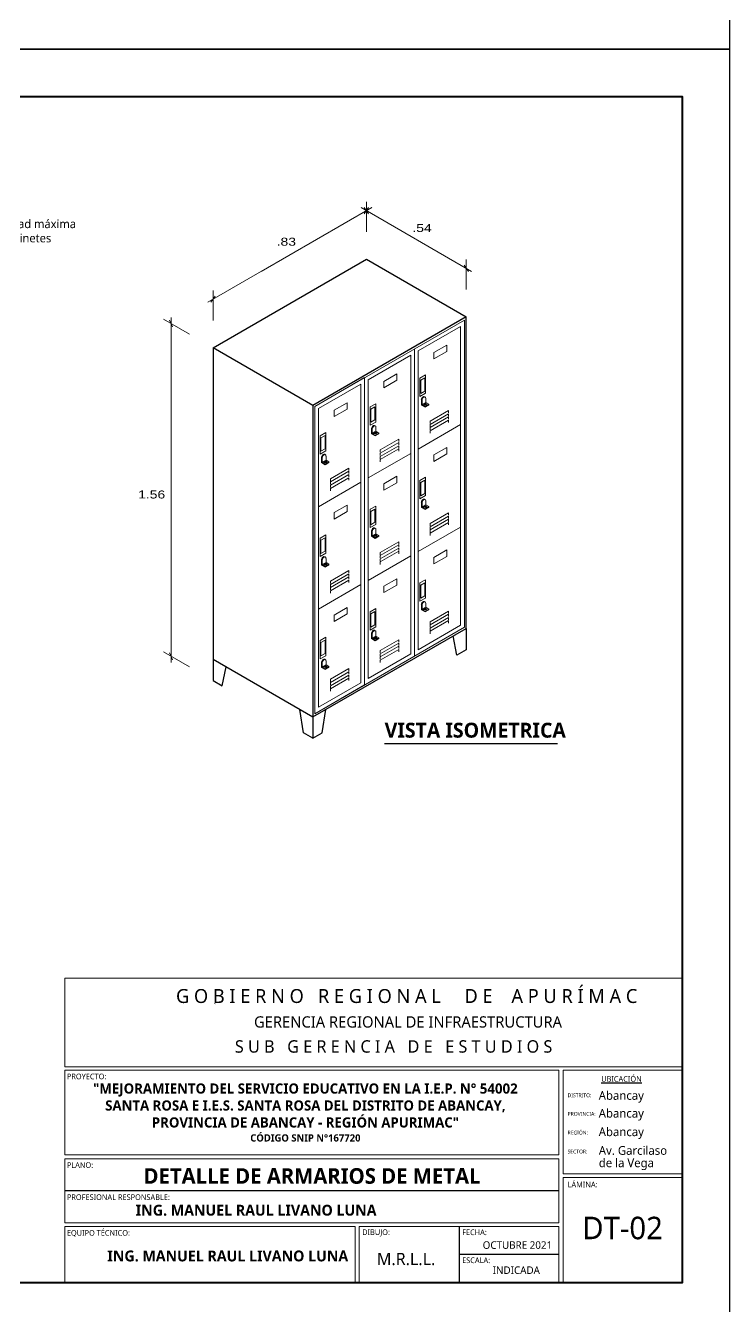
# Model space of a CAD drawing. Header units: inches. Extents: x 14.5 to 23.1, y -0.2 to 17.9.
# Drawn here: x 19.78 to 23.08, y 5.96 to 11.97 of the extents above; entities that cross this region are included whole.
import ezdxf
from ezdxf import colors
from ezdxf.entities.mleader import LeaderData, LeaderLine
from ezdxf.math import Vec2, Vec3

# ---------------------------------------------------------------- set-up
doc = ezdxf.new("R2010")
doc.units = ezdxf.units.IN
doc.header["$MEASUREMENT"] = 0
doc.linetypes.add('ACAD_ISO03W100', pattern=[30, 12, -18])
for name, color, linetype, lineweight in [('01', 9, 'Continuous', 5), ('Letras El', 7, 'Continuous', 5), ('LINEAS_IND.', 252, 'Continuous', 5)]:
    doc.layers.add(name, color=color, linetype=linetype, lineweight=lineweight)
doc.layers.add('L2', color=2, linetype='Continuous')
doc.layers.add('MEMBRETE', color=7, linetype='Continuous')
doc.styles.add('Generales', font='trebuc.ttf', dxfattribs={"height": 0.1})
doc.styles.add('Santa Rosa 1 50', font='trebuc.ttf')
doc.styles.add('TM-DIM', font='GOTHIC.TTF', dxfattribs={"width": 1.3})

# ---------------------------------------------------------------- blocks, each defined once
blk = doc.blocks.new('_Oblique')
at = {"color": 0, "linetype": 'ByBlock', "lineweight": -2}
blk.add_line((-0.5, -0.5), (0.5, 0.5), dxfattribs=at)
blk = doc.blocks.new('_DotSmall')
at = {"color": 0, "linetype": 'ByBlock', "const_width": 0.5}
blk.add_lwpolyline([(-0.0625, 0, 1), (0.0625, 0, 1)], format="xyb", close=True, dxfattribs=at)

msp = doc.modelspace()

# ---------------------------------------------------------------- linework, layer by layer
at = {"color": 5, "lineweight": 40}
msp.add_lwpolyline([(14.7032, 11.6325), (22.8592, 11.6325), (22.8592, 6.0732), (14.7032, 6.0732)], close=True, dxfattribs=at)
for points in [[(20.6611, 10.4554), (21.3799, 10.8704), (21.8475, 10.6004)], [(21.1287, 10.1854), (20.6611, 10.4554), (20.6611, 8.9954), (21.1287, 8.7254)], [(21.8475, 9.1404), (21.8475, 9.0404), (21.8042, 9.0154), (21.7869, 9.1054)], [(20.6611, 8.9954), (20.6611, 8.8954), (20.7044, 8.8704), (20.7217, 8.9604)], [(21.1287, 8.6254), (21.0854, 8.6504), (21.0681, 8.7604)], [(21.1287, 8.6254), (21.172, 8.6504), (21.1894, 8.7604)], [(21.1287, 8.7254), (21.1287, 8.6254)]]:
    msp.add_lwpolyline(points)
msp.add_lwpolyline([(21.1287, 8.7254), (21.8475, 9.1404), (21.8475, 10.6004), (21.1287, 10.1854)], close=True)
at = {"layer": '01', "color": 1, "lineweight": 0}
for p, q in [((21.3799, 10.9984), (21.3799, 11.1394)), ((21.8475, 10.7284), (21.8475, 10.8694)), ((20.6611, 10.5834), (20.6611, 10.7244)), ((20.5502, 10.5194), (20.4281, 10.5899)), ((20.5502, 8.9594), (20.4281, 9.0299))]:
    msp.add_line(p, q, dxfattribs=at)
at = {"layer": '01'}
for p, q in [((21.6051, 10.4504), (21.6051, 9.0104)), ((21.3712, 10.3154), (21.3712, 8.8754)), ((21.6373, 10.211), (21.6373, 10.191)), ((21.6518, 10.2262), (21.6553, 10.2242)), ((21.6373, 10.191), (21.6373, 10.189)), ((21.6373, 10.189), (21.6373, 10.187)), ((21.6407, 10.189), (21.658, 10.199)), ((21.418, 10.0912), (21.4215, 10.0892)), ((21.6224, 9.9804), (21.8216, 10.0954)), ((21.4034, 10.076), (21.4034, 10.056)), ((21.4034, 10.056), (21.4034, 10.054)), ((21.4034, 10.054), (21.4034, 10.052)), ((21.4069, 10.054), (21.4242, 10.064)), ((21.1696, 9.941), (21.1696, 9.921)), ((21.1696, 9.921), (21.1696, 9.919)), ((21.1696, 9.919), (21.1696, 9.917)), ((21.1731, 9.919), (21.1904, 9.929)), ((21.1842, 9.9562), (21.1876, 9.9542)), ((21.3886, 9.8454), (21.5877, 9.9604)), ((21.1547, 9.7104), (21.3539, 9.8254)), ((21.6373, 9.731), (21.6373, 9.711)), ((21.6518, 9.7462), (21.6553, 9.7442)), ((21.6373, 9.711), (21.6373, 9.709)), ((21.6373, 9.709), (21.6373, 9.707)), ((21.6407, 9.709), (21.658, 9.719)), ((21.418, 9.6112), (21.4215, 9.6092)), ((21.6224, 9.5004), (21.8216, 9.6154)), ((21.4034, 9.596), (21.4034, 9.576)), ((21.4034, 9.576), (21.4034, 9.574)), ((21.4034, 9.574), (21.4034, 9.572)), ((21.4069, 9.574), (21.4242, 9.584)), ((21.1696, 9.461), (21.1696, 9.441)), ((21.1696, 9.441), (21.1696, 9.439)), ((21.1696, 9.439), (21.1696, 9.437)), ((21.1731, 9.439), (21.1904, 9.449)), ((21.1842, 9.4762), (21.1876, 9.4742)), ((21.3886, 9.3654), (21.5877, 9.4804)), ((21.1547, 9.2304), (21.3539, 9.3454)), ((21.6373, 9.251), (21.6373, 9.231)), ((21.6518, 9.2662), (21.6553, 9.2642)), ((21.6373, 9.231), (21.6373, 9.229)), ((21.6373, 9.229), (21.6373, 9.227)), ((21.6407, 9.229), (21.658, 9.239)), ((21.418, 9.1312), (21.4215, 9.1292)), ((21.4034, 9.116), (21.4034, 9.096)), ((21.4034, 9.096), (21.4034, 9.094)), ((21.4034, 9.094), (21.4034, 9.092)), ((21.4069, 9.094), (21.4242, 9.104)), ((21.1696, 8.981), (21.1696, 8.961)), ((21.1696, 8.961), (21.1696, 8.959)), ((21.1696, 8.959), (21.1696, 8.957)), ((21.1731, 8.959), (21.1904, 8.969)), ((21.1842, 8.9962), (21.1876, 8.9942))]:
    msp.add_line(p, q, dxfattribs=at)
at = {"layer": '01', "color": 1, "lineweight": 0}
for points in [[(20.6361, 10.6687), (21.4049, 11.1125)], [(20.8872, 10.8137), (21.4049, 11.1125)], [(21.8725, 10.8137), (21.3549, 11.1125)], [(20.4639, 8.9804), (20.4639, 10.5981)]]:
    msp.add_lwpolyline(points, dxfattribs=at)
at = {"layer": '01'}
for points in [[(21.1374, 8.7404), (21.8389, 9.1454), (21.8389, 10.5854), (21.1374, 10.1804)], [(21.6224, 10.4404), (21.8216, 10.5554), (21.8216, 9.1554), (21.6224, 9.0404)], [(21.696, 10.4329), (21.7566, 10.4679), (21.7566, 10.4379), (21.696, 10.4029)], [(21.3886, 10.3054), (21.5877, 10.4204), (21.5877, 9.0204), (21.3886, 8.9054)], [(21.4622, 10.2979), (21.5228, 10.3329), (21.5228, 10.3029), (21.4622, 10.2679)], [(21.631, 10.3133), (21.631, 10.2273), (21.657, 10.2423), (21.657, 10.3283)], [(21.1374, 10.1804), (21.3712, 10.3154), (21.3712, 8.8754), (21.1374, 8.7404)], [(21.1547, 10.1704), (21.3539, 10.2854), (21.3539, 8.8854), (21.1547, 8.7704)], [(21.6345, 10.3033), (21.6345, 10.2413), (21.6536, 10.2523), (21.6536, 10.3143)], [(21.2283, 10.1629), (21.289, 10.1979), (21.289, 10.1679), (21.2283, 10.1329)], [(21.3972, 10.1783), (21.3972, 10.0923), (21.4232, 10.1073), (21.4232, 10.1933)], [(21.4007, 10.1683), (21.4007, 10.1063), (21.4197, 10.1173), (21.4197, 10.1793)], [(21.6546, 10.181), (21.6719, 10.191), (21.6719, 10.189), (21.6546, 10.179)], [(21.6546, 10.179), (21.6719, 10.189), (21.6719, 10.187), (21.6546, 10.177)], [(21.1634, 10.0433), (21.1634, 9.9573), (21.1894, 9.9723), (21.1894, 10.0583)], [(21.1669, 10.0333), (21.1669, 9.9713), (21.1859, 9.9823), (21.1859, 10.0443)], [(21.4207, 10.046), (21.4381, 10.056), (21.4381, 10.054), (21.4207, 10.044)], [(21.4207, 10.044), (21.4381, 10.054), (21.4381, 10.052), (21.4207, 10.042)], [(21.696, 9.9529), (21.7566, 9.9879), (21.7566, 9.9579), (21.696, 9.9229)], [(21.1869, 9.911), (21.2042, 9.921), (21.2042, 9.919), (21.1869, 9.909)], [(21.1869, 9.909), (21.2042, 9.919), (21.2042, 9.917), (21.1869, 9.907)], [(21.4622, 9.8179), (21.5228, 9.8529), (21.5228, 9.8229), (21.4622, 9.7879)], [(21.631, 9.8333), (21.631, 9.7473), (21.657, 9.7623), (21.657, 9.8483)], [(21.6345, 9.8233), (21.6345, 9.7613), (21.6536, 9.7723), (21.6536, 9.8343)], [(21.2283, 9.6829), (21.289, 9.7179), (21.289, 9.6879), (21.2283, 9.6529)], [(21.3972, 9.6983), (21.3972, 9.6123), (21.4232, 9.6273), (21.4232, 9.7133)], [(21.4007, 9.6883), (21.4007, 9.6263), (21.4197, 9.6373), (21.4197, 9.6993)], [(21.6546, 9.701), (21.6719, 9.711), (21.6719, 9.709), (21.6546, 9.699)], [(21.6546, 9.699), (21.6719, 9.709), (21.6719, 9.707), (21.6546, 9.697)], [(21.1634, 9.5633), (21.1634, 9.4773), (21.1894, 9.4923), (21.1894, 9.5783)], [(21.1669, 9.5533), (21.1669, 9.4913), (21.1859, 9.5023), (21.1859, 9.5643)], [(21.4207, 9.566), (21.4381, 9.576), (21.4381, 9.574), (21.4207, 9.564)], [(21.4207, 9.564), (21.4381, 9.574), (21.4381, 9.572), (21.4207, 9.562)], [(21.696, 9.4729), (21.7566, 9.5079), (21.7566, 9.4779), (21.696, 9.4429)], [(21.1869, 9.431), (21.2042, 9.441), (21.2042, 9.439), (21.1869, 9.429)], [(21.1869, 9.429), (21.2042, 9.439), (21.2042, 9.437), (21.1869, 9.427)], [(21.4622, 9.3379), (21.5228, 9.3729), (21.5228, 9.3429), (21.4622, 9.3079)], [(21.631, 9.3533), (21.631, 9.2673), (21.657, 9.2823), (21.657, 9.3683)], [(21.6345, 9.3433), (21.6345, 9.2813), (21.6536, 9.2923), (21.6536, 9.3543)], [(21.2283, 9.2029), (21.289, 9.2379), (21.289, 9.2079), (21.2283, 9.1729)], [(21.3972, 9.2183), (21.3972, 9.1323), (21.4232, 9.1473), (21.4232, 9.2333)], [(21.4007, 9.2083), (21.4007, 9.1463), (21.4197, 9.1573), (21.4197, 9.2193)], [(21.6546, 9.221), (21.6719, 9.231), (21.6719, 9.229), (21.6546, 9.219)], [(21.6546, 9.219), (21.6719, 9.229), (21.6719, 9.227), (21.6546, 9.217)], [(21.1634, 9.0833), (21.1634, 8.9973), (21.1894, 9.0123), (21.1894, 9.0983)], [(21.1669, 9.0733), (21.1669, 9.0113), (21.1859, 9.0223), (21.1859, 9.0843)], [(21.4207, 9.086), (21.4381, 9.096), (21.4381, 9.094), (21.4207, 9.084)], [(21.4207, 9.084), (21.4381, 9.094), (21.4381, 9.092), (21.4207, 9.082)], [(21.1869, 8.951), (21.2042, 8.961), (21.2042, 8.959), (21.1869, 8.949)], [(21.1869, 8.949), (21.2042, 8.959), (21.2042, 8.957), (21.1869, 8.947)]]:
    msp.add_lwpolyline(points, close=True, dxfattribs=at)
for points in [[(21.6373, 10.191), (21.6373, 10.211)], [(21.639, 10.188), (21.639, 10.21)], [(21.6407, 10.189), (21.6407, 10.209)], [(21.658, 10.199), (21.658, 10.2175)], [(21.6546, 10.177), (21.6373, 10.187)], [(21.6546, 10.179), (21.639, 10.188)], [(21.6407, 10.189), (21.6546, 10.181)], [(21.6719, 10.191), (21.658, 10.199)], [(21.6787, 10.1004), (21.6787, 10.1116), (21.7653, 10.1616), (21.7653, 10.1504)], [(21.6787, 10.0854), (21.6787, 10.0966), (21.7653, 10.1466), (21.7653, 10.1354)], [(21.6787, 10.0704), (21.6787, 10.0816), (21.7653, 10.1316), (21.7653, 10.1204)], [(21.6787, 10.0554), (21.6787, 10.0666), (21.7653, 10.1166), (21.7653, 10.1054)], [(21.4034, 10.056), (21.4034, 10.076)], [(21.4207, 10.042), (21.4034, 10.052)], [(21.4052, 10.053), (21.4052, 10.075)], [(21.4207, 10.044), (21.4052, 10.053)], [(21.4069, 10.054), (21.4069, 10.074)], [(21.4069, 10.054), (21.4207, 10.046)], [(21.4242, 10.064), (21.4242, 10.0825)], [(21.4381, 10.056), (21.4242, 10.064)], [(21.4448, 9.9654), (21.4448, 9.9766), (21.5314, 10.0266), (21.5314, 10.0154)], [(21.4448, 9.9504), (21.4448, 9.9616), (21.5314, 10.0116), (21.5314, 10.0004)], [(21.4448, 9.9354), (21.4448, 9.9466), (21.5314, 9.9966), (21.5314, 9.9854)], [(21.4448, 9.9204), (21.4448, 9.9316), (21.5314, 9.9816), (21.5314, 9.9704)], [(21.1696, 9.921), (21.1696, 9.941)], [(21.1869, 9.907), (21.1696, 9.917)], [(21.1713, 9.918), (21.1713, 9.94)], [(21.1869, 9.909), (21.1713, 9.918)], [(21.1731, 9.919), (21.1731, 9.939)], [(21.1731, 9.919), (21.1869, 9.911)], [(21.1904, 9.929), (21.1904, 9.9475)], [(21.2042, 9.921), (21.1904, 9.929)], [(21.211, 9.8304), (21.211, 9.8416), (21.2976, 9.8916), (21.2976, 9.8804)], [(21.211, 9.8154), (21.211, 9.8266), (21.2976, 9.8766), (21.2976, 9.8654)], [(21.211, 9.8004), (21.211, 9.8116), (21.2976, 9.8616), (21.2976, 9.8504)], [(21.211, 9.7854), (21.211, 9.7966), (21.2976, 9.8466), (21.2976, 9.8354)], [(21.6373, 9.711), (21.6373, 9.731)], [(21.639, 9.708), (21.639, 9.73)], [(21.6407, 9.709), (21.6407, 9.729)], [(21.658, 9.719), (21.658, 9.7375)], [(21.6546, 9.697), (21.6373, 9.707)], [(21.6546, 9.699), (21.639, 9.708)], [(21.6407, 9.709), (21.6546, 9.701)], [(21.6719, 9.711), (21.658, 9.719)], [(21.6787, 9.6204), (21.6787, 9.6316), (21.7653, 9.6816), (21.7653, 9.6704)], [(21.6787, 9.6054), (21.6787, 9.6166), (21.7653, 9.6666), (21.7653, 9.6554)], [(21.6787, 9.5904), (21.6787, 9.6016), (21.7653, 9.6516), (21.7653, 9.6404)], [(21.6787, 9.5754), (21.6787, 9.5866), (21.7653, 9.6366), (21.7653, 9.6254)], [(21.4034, 9.576), (21.4034, 9.596)], [(21.4207, 9.562), (21.4034, 9.572)], [(21.4052, 9.573), (21.4052, 9.595)], [(21.4207, 9.564), (21.4052, 9.573)], [(21.4069, 9.574), (21.4069, 9.594)], [(21.4069, 9.574), (21.4207, 9.566)], [(21.4242, 9.584), (21.4242, 9.6025)], [(21.4381, 9.576), (21.4242, 9.584)], [(21.4448, 9.4854), (21.4448, 9.4966), (21.5314, 9.5466), (21.5314, 9.5354)], [(21.4448, 9.4704), (21.4448, 9.4816), (21.5314, 9.5316), (21.5314, 9.5204)], [(21.4448, 9.4554), (21.4448, 9.4666), (21.5314, 9.5166), (21.5314, 9.5054)], [(21.4448, 9.4404), (21.4448, 9.4516), (21.5314, 9.5016), (21.5314, 9.4904)], [(21.1696, 9.441), (21.1696, 9.461)], [(21.1869, 9.427), (21.1696, 9.437)], [(21.1713, 9.438), (21.1713, 9.46)], [(21.1869, 9.429), (21.1713, 9.438)], [(21.1731, 9.439), (21.1731, 9.459)], [(21.1731, 9.439), (21.1869, 9.431)], [(21.1904, 9.449), (21.1904, 9.4675)], [(21.2042, 9.441), (21.1904, 9.449)], [(21.211, 9.3504), (21.211, 9.3616), (21.2976, 9.4116), (21.2976, 9.4004)], [(21.211, 9.3354), (21.211, 9.3466), (21.2976, 9.3966), (21.2976, 9.3854)], [(21.211, 9.3204), (21.211, 9.3316), (21.2976, 9.3816), (21.2976, 9.3704)], [(21.211, 9.3054), (21.211, 9.3166), (21.2976, 9.3666), (21.2976, 9.3554)], [(21.6373, 9.231), (21.6373, 9.251)], [(21.639, 9.228), (21.639, 9.25)], [(21.6407, 9.229), (21.6407, 9.249)], [(21.658, 9.239), (21.658, 9.2575)], [(21.6546, 9.217), (21.6373, 9.227)], [(21.6546, 9.219), (21.639, 9.228)], [(21.6407, 9.229), (21.6546, 9.221)], [(21.6719, 9.231), (21.658, 9.239)], [(21.6787, 9.1604), (21.6787, 9.1716), (21.7653, 9.2216), (21.7653, 9.2104)], [(21.6787, 9.1454), (21.6787, 9.1566), (21.7653, 9.2066), (21.7653, 9.1954)], [(21.6787, 9.1304), (21.6787, 9.1416), (21.7653, 9.1916), (21.7653, 9.1804)], [(21.6787, 9.1154), (21.6787, 9.1266), (21.7653, 9.1766), (21.7653, 9.1654)], [(21.4034, 9.096), (21.4034, 9.116)], [(21.4207, 9.082), (21.4034, 9.092)], [(21.4052, 9.093), (21.4052, 9.115)], [(21.4207, 9.084), (21.4052, 9.093)], [(21.4069, 9.094), (21.4069, 9.114)], [(21.4069, 9.094), (21.4207, 9.086)], [(21.4242, 9.104), (21.4242, 9.1225)], [(21.4381, 9.096), (21.4242, 9.104)], [(21.4448, 9.0254), (21.4448, 9.0366), (21.5314, 9.0866), (21.5314, 9.0754)], [(21.4448, 9.0104), (21.4448, 9.0216), (21.5314, 9.0716), (21.5314, 9.0604)], [(21.4448, 8.9954), (21.4448, 9.0066), (21.5314, 9.0566), (21.5314, 9.0454)], [(21.4448, 8.9804), (21.4448, 8.9916), (21.5314, 9.0416), (21.5314, 9.0304)], [(21.1696, 8.961), (21.1696, 8.981)], [(21.1869, 8.947), (21.1696, 8.957)], [(21.1713, 8.958), (21.1713, 8.98)], [(21.1869, 8.949), (21.1713, 8.958)], [(21.1731, 8.959), (21.1731, 8.979)], [(21.1731, 8.959), (21.1869, 8.951)], [(21.1904, 8.969), (21.1904, 8.9875)], [(21.2042, 8.961), (21.1904, 8.969)], [(21.211, 8.8904), (21.211, 8.9016), (21.2976, 8.9516), (21.2976, 8.9404)], [(21.211, 8.8754), (21.211, 8.8866), (21.2976, 8.9366), (21.2976, 8.9254)], [(21.211, 8.8604), (21.211, 8.8716), (21.2976, 8.9216), (21.2976, 8.9104)], [(21.211, 8.8454), (21.211, 8.8566), (21.2976, 8.9066), (21.2976, 8.8954)]]:
    msp.add_lwpolyline(points, dxfattribs=at)
for centre, major_axis, ratio, start_param, end_param in [((21.6459, 10.216), (0.0059, 0.0103), 0.61872, 6.283185, 8.678976), ((21.6476, 10.215), (0.0059, 0.0103), 0.61872, 6.283185, 8.678976), ((21.6494, 10.214), (0.0059, 0.0103), 0.61872, 5.389043, 8.678976), ((21.6546, 10.189), (0.0072, 0), 0.555556, 6.535866, 9.172098), ((21.6546, 10.187), (0.0072, 0), 0.555556, 6.806784, 8.901179), ((21.4121, 10.081), (0.0059, 0.0103), 0.61872, 6.283185, 8.678976), ((21.4138, 10.08), (0.0059, 0.0103), 0.61872, 6.283185, 8.678976), ((21.4155, 10.079), (0.0059, 0.0103), 0.61872, 5.389043, 8.678976), ((21.4207, 10.054), (0.0072, 0), 0.555556, 6.535866, 9.172098), ((21.4207, 10.052), (0.0072, 0), 0.555556, 6.806784, 8.901179), ((21.1783, 9.946), (0.0059, 0.0103), 0.61872, 6.283185, 8.678976), ((21.18, 9.945), (0.0059, 0.0103), 0.61872, 6.283185, 8.678976), ((21.1817, 9.944), (0.0059, 0.0103), 0.61872, 5.389043, 8.678976), ((21.1869, 9.919), (0.0072, 0), 0.555556, 6.535866, 9.172098), ((21.1869, 9.917), (0.0072, 0), 0.555556, 6.806784, 8.901179), ((21.6459, 9.736), (0.0059, 0.0103), 0.61872, 6.283185, 8.678976), ((21.6476, 9.735), (0.0059, 0.0103), 0.61872, 6.283185, 8.678976), ((21.6494, 9.734), (0.0059, 0.0103), 0.61872, 5.389043, 8.678976), ((21.6546, 9.709), (0.0072, 0), 0.555556, 6.535866, 9.172098), ((21.6546, 9.707), (0.0072, 0), 0.555556, 6.806784, 8.901179), ((21.4121, 9.601), (0.0059, 0.0103), 0.61872, 6.283185, 8.678976), ((21.4138, 9.6), (0.0059, 0.0103), 0.61872, 6.283185, 8.678976), ((21.4155, 9.599), (0.0059, 0.0103), 0.61872, 5.389043, 8.678976), ((21.4207, 9.574), (0.0072, 0), 0.555556, 6.535866, 9.172098), ((21.4207, 9.572), (0.0072, 0), 0.555556, 6.806784, 8.901179), ((21.1783, 9.466), (0.0059, 0.0103), 0.61872, 6.283185, 8.678976), ((21.18, 9.465), (0.0059, 0.0103), 0.61872, 6.283185, 8.678976), ((21.1817, 9.464), (0.0059, 0.0103), 0.61872, 5.389043, 8.678976), ((21.1869, 9.439), (0.0072, 0), 0.555556, 6.535866, 9.172098), ((21.1869, 9.437), (0.0072, 0), 0.555556, 6.806784, 8.901179), ((21.6459, 9.256), (0.0059, 0.0103), 0.61872, 6.283185, 8.678976), ((21.6476, 9.255), (0.0059, 0.0103), 0.61872, 6.283185, 8.678976), ((21.6494, 9.254), (0.0059, 0.0103), 0.61872, 5.389043, 8.678976), ((21.6546, 9.229), (0.0072, 0), 0.555556, 6.535866, 9.172098), ((21.6546, 9.227), (0.0072, 0), 0.555556, 6.806784, 8.901179), ((21.4121, 9.121), (0.0059, 0.0103), 0.61872, 6.283185, 8.678976), ((21.4138, 9.12), (0.0059, 0.0103), 0.61872, 6.283185, 8.678976), ((21.4155, 9.119), (0.0059, 0.0103), 0.61872, 5.389043, 8.678976), ((21.4207, 9.094), (0.0072, 0), 0.555556, 6.535866, 9.172098), ((21.4207, 9.092), (0.0072, 0), 0.555556, 6.806784, 8.901179), ((21.1783, 8.986), (0.0059, 0.0103), 0.61872, 6.283185, 8.678976), ((21.18, 8.985), (0.0059, 0.0103), 0.61872, 6.283185, 8.678976), ((21.1817, 8.984), (0.0059, 0.0103), 0.61872, 5.389043, 8.678976), ((21.1869, 8.959), (0.0072, 0), 0.555556, 6.535866, 9.172098), ((21.1869, 8.957), (0.0072, 0), 0.555556, 6.806784, 8.901179)]:
    msp.add_ellipse(centre, major_axis=major_axis, ratio=ratio, start_param=start_param, end_param=end_param, dxfattribs=at)
for centre in [(21.6546, 10.191), (21.4207, 10.056), (21.1869, 9.921), (21.6546, 9.711), (21.4207, 9.576), (21.1869, 9.441), (21.6546, 9.231), (21.4207, 9.096), (21.1869, 8.961)]:
    msp.add_ellipse(centre, major_axis=(0.0072, 0), ratio=0.555556, dxfattribs=at)
at = {"layer": 'Defpoints', "color": 6, "linetype": 'ACAD_ISO03W100'}
for points in [[(14.4812, 17.8578), (23.0812, 17.8578), (23.0812, 11.8545), (14.4812, 11.8545)], [(14.4812, 11.8545), (23.0812, 11.8545), (23.0812, 5.8512), (14.4812, 5.8512)]]:
    msp.add_lwpolyline(points, close=True, dxfattribs=at)
at = {"layer": 'L2', "ltscale": 0.5}
msp.add_line((22.275, 8.5987), (21.4643, 8.5987), dxfattribs=at)
at = {"layer": 'LINEAS_IND.', "color": 7, "ltscale": 0.5}
msp.add_line((20.6674, 7.3824, 0.1736), (20.6708, 7.3807, 0.1736), dxfattribs=at)
at = {"layer": 'MEMBRETE', "color": 7, "lineweight": 20, "ltscale": 0.5}
for p, q in [((19.966, 7.0849), (19.966, 7.5009)), ((22.8592, 7.5009), (19.966, 7.5009)), ((19.966, 7.5009), (22.8592, 7.5009)), ((22.8592, 7.0849), (19.966, 7.0849))]:
    msp.add_line(p, q, dxfattribs=at)
at = {"layer": 'MEMBRETE', "color": 7, "lineweight": 18, "ltscale": 0.5}
for p, q in [((19.966, 7.0697), (22.2824, 7.0697)), ((19.966, 7.0697), (19.966, 6.6719)), ((19.9664, 6.6719), (22.2824, 6.6719)), ((19.9664, 6.6542), (22.2824, 6.6542)), ((19.9664, 6.6542), (19.9664, 6.3534)), ((22.2824, 6.6542), (22.2824, 6.3534)), ((19.9664, 6.3534), (22.2824, 6.3534)), ((19.9664, 6.3363), (21.3278, 6.3363)), ((19.9664, 6.3363), (19.9664, 6.0732)), ((21.3278, 6.3363), (21.3278, 6.0732)), ((21.3455, 6.3363), (22.2824, 6.3363)), ((21.3455, 6.3363), (21.3455, 6.0732))]:
    msp.add_line(p, q, dxfattribs=at)
at = {"layer": 'MEMBRETE', "color": 7, "ltscale": 0.5}
msp.add_line((22.2824, 6.5038), (19.9664, 6.5038), dxfattribs=at)
at = {"layer": 'MEMBRETE', "color": 7, "lineweight": 30, "ltscale": 0.5}
msp.add_line((22.2824, 6.2048), (21.8139, 6.2048), dxfattribs=at)
at = {"layer": 'MEMBRETE', "color": 7, "lineweight": 20, "ltscale": 0.5}
msp.add_lwpolyline([(22.8592, 7.0849), (22.8592, 7.5009)], dxfattribs=at)
at = {"layer": 'MEMBRETE', "color": 7, "lineweight": 18, "ltscale": 0.5}
for points in [[(22.2824, 6.6719), (22.2824, 7.0697)], [(21.3455, 6.0732), (22.2824, 6.0732), (22.2824, 6.3363)], [(19.9664, 6.0732), (21.3278, 6.0732)]]:
    msp.add_lwpolyline(points, dxfattribs=at)
for points in [[(22.8592, 7.0697), (22.3016, 7.0697), (22.3016, 6.584), (22.8592, 6.584)], [(22.8592, 6.567), (22.3016, 6.567), (22.3016, 6.0732), (22.8592, 6.0732)]]:
    msp.add_lwpolyline(points, close=True, dxfattribs=at)
at = {"layer": 'MEMBRETE', "color": 7, "lineweight": 30, "ltscale": 0.5}
msp.add_lwpolyline([(21.8139, 6.3363), (21.8139, 6.0732)], dxfattribs=at)

# ---------------------------------------------------------------- block references
at = {"layer": '01', "color": 1, "lineweight": 0, "yscale": 0.02499999999999999, "zscale": 0.02499999999999999}
for p, xscale, rotation in [((21.3799, 11.0981), 0.02499999999999999, 190.0999999999997), ((21.3799, 11.0981), -0.02499999999999999, 169.9000000000003), ((21.8475, 10.8281), -0.02499999999999999, 169.9000000000003), ((20.6611, 10.6831), 0.02499999999999999, 190.0999999999997), ((20.4639, 10.5692), 0.02499999999999999, 250.1000000000003), ((20.4639, 9.0092), 0.02499999999999999, 250.1000000000003)]:
    msp.add_blockref('_Oblique', p, dxfattribs=dict(at, xscale=xscale, rotation=rotation))

# ---------------------------------------------------------------- texts
at = {"insert": (21.4655, 8.698), "char_height": 0.07, "attachment_point": 1, "style": 'Generales'}
msp.add_mtext_dynamic_manual_height_columns('\\pxt4,7;{\\fTrebuchet MS|b1|i0|c0|p34;VISTA ISOMETRICA}', width=0.887532, gutter_width=0, heights=[0.0831], dxfattribs=at)
at = {"layer": '01', "color": 7, "char_height": 0.0375, "attachment_point": 5, "style": 'TM-DIM'}
for s, insert in [('\\A1;.54', (21.6407, 11.0167)), ('\\A1;.83', (21.0043, 10.9523)), ('\\A1;1.56', (20.3732, 9.7675))]:
    msp.add_mtext(s, dxfattribs=dict(at, insert=insert))
at = {"layer": 'MEMBRETE', "color": 7, "lineweight": 5, "style": 'Generales'}
for s, height, p in [('G O B I E R N O   R E G I O N A L     D E    A P U R Í M A C   ', 0.065344, (20.4874, 7.3843)), ('GERENCIA REGIONAL DE INFRAESTRUCTURA', 0.052981, (20.8529, 7.269)), ('S U B   G E R E N C I A   D E   E S T U D I O S ', 0.05828, (20.7634, 7.1514))]:
    msp.add_text(s, height=height, dxfattribs=at).set_placement(p)
at = {"layer": 'MEMBRETE', "color": 7, "ltscale": 0.5, "style": 'Generales'}
for s, height, p in [('PROYECTO:', 0.02649, (19.9757, 7.0268)), ('PLANO:', 0.02649, (19.9757, 6.6113)), ('LÁMINA:', 0.02649, (22.3229, 6.52)), ('PROFESIONAL RESPONSABLE:', 0.026491, (19.9757, 6.4609)), ('DT-02', 0.10547, (22.3914, 6.2769)), ('EQUIPO TÉCNICO:', 0.026491, (19.9757, 6.2934)), ('DIBUJO:', 0.02649, (21.36, 6.2967)), ('FECHA:', 0.02649, (21.8285, 6.2963)), ('OCTUBRE 2021', 0.035321, (21.9249, 6.232)), ('M.R.L.L.', 0.05762, (21.4289, 6.1556)), ('ESCALA:', 0.02649, (21.8285, 6.1651)), ('INDICADA', 0.03532, (21.9718, 6.1142))]:
    msp.add_text(s, height=height, dxfattribs=at).set_placement(p)
at = {"layer": 'MEMBRETE', "color": 7, "style": 'Santa Rosa 1 50'}
for s, height, p in [('%%UUBICACIÓN', 0.026491, (22.4804, 7.015)), ('Abancay', 0.04084, (22.4687, 6.9305)), ('DISTRITO:', 0.01766, (22.3229, 6.9426)), ('PROVINCIA:', 0.01766, (22.3229, 6.8558)), ('Abancay', 0.04084, (22.4687, 6.847)), ('REGIÓN:', 0.01766, (22.3228, 6.7679)), ('Abancay', 0.04084, (22.4687, 6.7603)), ('SECTOR:', 0.01766, (22.3228, 6.679)), ('Av. Garcilaso  ', 0.04084, (22.4691, 6.6727)), (' de la Vega ', 0.04084, (22.4553, 6.6147))]:
    msp.add_text(s, height=height, dxfattribs=at).set_placement(p)
at = {"layer": 'MEMBRETE', "color": 7, "ltscale": 0.5, "attachment_point": 1, "style": 'Generales'}
for s, insert, char_height, width in [('\\pxqc;{\\fTrebuchet MS|b1|i0|c0|p34;\\H0.6891x;"MEJORAMIENTO DEL SERVICIO EDUCATIVO EN LA I.E.P. N° 54002 \\PSANTA ROSA E I.E.S. SANTA ROSA DEL DISTRITO DE ABANCAY, \\PPROVINCIA DE ABANCAY - REGIÓN APURIMAC"\\H1.4512x;\\P\\H0.49222x;CÓDIGO SNIP N°167720}', (19.9281, 7.0072), 0.0691434, 2.331444), ('{\\fTrebuchet MS|b1|i0|c0|p34;DETALLE DE ARMARIOS DE METAL}', (20.3351, 6.6099), 0.072985, 1.746381), ('{\\fTrebuchet MS|b1|i0|c0|p34;\\H0.88598x;ING. MANUEL RAUL LIVANO LUNA}', (20.2984, 6.4385), 0.05762, 1.793367), ('{\\fTrebuchet MS|b1|i0|c0|p34;\\H0.88598x;ING. MANUEL RAUL LIVANO LUNA}', (20.1655, 6.2241), 0.05762, 1.793367)]:
    msp.add_mtext(s, dxfattribs=dict(at, insert=insert, char_height=char_height, width=width))

# ---------------------------------------------------------------- leaders
at = {"layer": 'Letras El'}
ml = msp.add_multileader_mtext('Standard', dxfattribs=at)
ml.set_content('Profundidad máxima\\Pde los gabinetes', color=256, style='Santa Rosa 1 50')
ml.set_leader_properties()
ml.set_arrow_properties(name='DOTSMALL')
ml.build(insert=Vec2(0, 0))
ml.multileader.update_dxf_attribs({"text_right_attachment_type": 6, "dogleg_length": 0.109, "arrow_head_size": 0.08})
ctx = ml.context
ctx.base_point, ctx.char_height, ctx.arrow_head_size, ctx.landing_gap_size, ctx.plane_origin = Vec3(19.4946, 11.0306), 0.04, 0.08, 0.008, Vec3(21.1318, 11.6467)
ctx.right_attachment = 6
notes = []
notes.append((ctx, [(1, (1, 1, 0), (19.4075, 11.0306), (1, 0), 0.0872, [(0, [(19.2932, 10.8415)], 0, [])])]))
ctx.mtext.insert, ctx.mtext.flow_direction = Vec3(19.5026, 11.0563), 5
for ctx, leaders in notes:
    for number, flags, end, landing, length, lines in leaders:
        leader = LeaderData()
        leader.index, (leader.has_last_leader_line, leader.has_dogleg_vector, leader.attachment_direction) = number, flags
        leader.last_leader_point, leader.dogleg_vector, leader.dogleg_length = Vec3(end), Vec3(landing), length
        for number, points, colour, breaks in lines:
            line = LeaderLine()
            line.index, line.vertices, line.color, line.breaks = number, Vec3.list(points), colors.encode_raw_color(colour), breaks
            leader.lines.append(line)
        ctx.leaders.append(leader)

doc.saveas('drawing.dxf')
